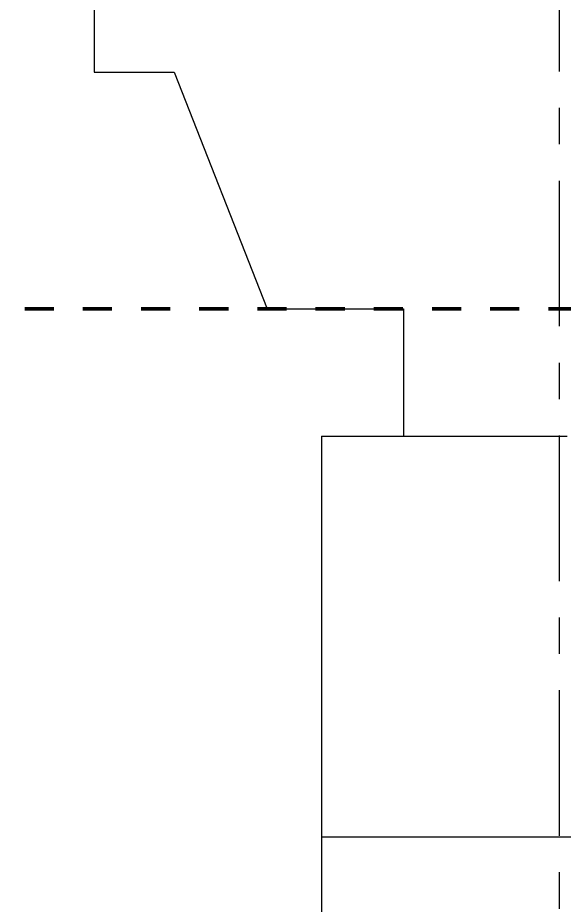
# Model space of a CAD drawing. Header units: inches. Extents: x -4266 to -1814, y 9706 to 12441.
# Drawn here: x -2829.186 to -2827.311, y 10819.445 to 10822.489 of the extents above; entities that cross this region are included whole.
import ezdxf

# ---------------------------------------------------------------- set-up
doc = ezdxf.new("R2010")
doc.units = ezdxf.units.IN
doc.header["$MEASUREMENT"] = 0
doc.linetypes.add('Dash 1_16_', pattern=[0.125, 0.0625, -0.0625])
doc.linetypes.add('Grid Line 1_2_', pattern=[0.875, 0.5, -0.125, 0.125, -0.125])
for name, color, linetype, lineweight in [('0-1', 7, 'Continuous', 5), ('0-3', 7, 'Continuous', 9), ('A-ANNO-DIMS', 211, 'Continuous', 9), ('A-ANNO-DIMS-96', 211, 'Continuous', 9), ('A-GLAZ-2', 50, 'Continuous', 20), ('C-PROP-LINE-2', 91, 'Dash 1_16_', 50), ('S-GRID-1', 1, 'Grid Line 1_2_', 9)]:
    doc.layers.add(name, color=color, linetype=linetype, lineweight=lineweight)
doc.styles.add('Century Gothic', font='ufonts.com_century-gothic.ttf', dxfattribs={"height": 9})
doc.dimstyles.new('OD__1_16__Tol__', dxfattribs={"dimscale": 12, "dimtxt": 9.397514, "dimasz": 1, "dimexe": 0.75, "dimexo": 0.5, "dimgap": 0.125, "dimtad": 1, "dimdec": 4, "dimrnd": 0.0625, "dimzin": 3, "dimdsep": 46, "dimlunit": 4, "dimtxsty": 'Century Gothic', "dimblk1": 'OBLIQUE', "dimblk2": 'OBLIQUE', "dimsah": 1, "dimcen": 0.09, "dimdle": 0.75, "dimazin": 0, "dimtfac": 1, "dimtdec": 4, "dimtix": 1, "dimtmove": 0, "dimatfit": 3, "dimfxl": 1, "dimtvp": 1, "dimtfill": 1, "dimfrac": 2, "dimtolj": 1, "dimtzin": 0, "dimarcsym": 2})

# ---------------------------------------------------------------- blocks, each defined once
blk = doc.blocks.new('Window-Double_Hung-Andersen-400_Series-Tilt_Wash - 1st Floor-2636178-FLOOR PLAN - 1ST FLOOR')
at = {"layer": 'A-GLAZ-2'}
for p, q in [((-18.1992, 4.9375), (-18.1992, 4.125)), ((-18.1992, 4.125), (-17.9245, 4.125)), ((-17.9245, 4.125), (-17.6055, 3.3125)), ((-17.6055, 3.3125), (-17.1367, 3.3125)), ((-17.1367, 3.3125), (-17.1367, 2.875)), ((-17.418, 2.875), (-16.5742, 2.875)), ((-17.418, 2.875), (-17.418, -0.4375)), ((-17.418, 1.5), (-15.8555, 1.5))]:
    blk.add_line(p, q, dxfattribs=at)
blk = doc.blocks.new('CTR - 1st Phase - Shell_rvt-1-FLOOR PLAN - 1ST FLOOR')
at = {"layer": 'S-GRID-1'}
blk.add_line((-2827.3237, 9836.1797), (-2827.3237, 12376.7905), dxfattribs=at)
at = {"layer": '0-3'}
blk.add_blockref('Window-Double_Hung-Andersen-400_Series-Tilt_Wash - 1st Floor-2636178-FLOOR PLAN - 1ST FLOOR', (-2810.7237, 10818.1769), dxfattribs=at)
blk = doc.blocks.new('Family - ___-1870574-FLOOR PLAN - 1ST FLOOR')
at = {"layer": 'C-PROP-LINE-2'}
blk.add_line((-2099.262, 10821.4894), (-3402.0487, 10821.4894), dxfattribs=at)
blk = doc.blocks.new('DIMBLOCK3-FLOOR PLAN - 1ST FLOOR')
at = {"layer": 'A-ANNO-DIMS-96'}
for p, q in [((-2916.3237, 10819.4894), (-2916.3237, 10888.9851)), ((-2714.7237, 10819.4894), (-2714.7237, 10888.9851)), ((-2916.3237, 10879.9851), (-2714.7237, 10879.9851)), ((-2916.3237, 10879.9851), (-2916.3237, 10819.4894)), ((-2714.7237, 10879.9851), (-2714.7237, 10819.4894))]:
    blk.add_line(p, q, dxfattribs=at)
at = {"layer": 'A-ANNO-DIMS-96', "lineweight": 50}
for p, q in [((-2916.3237, 10879.9851), (-2910.3237, 10885.9851)), ((-2714.7237, 10879.9851), (-2708.7237, 10885.9851)), ((-2916.3237, 10879.9851), (-2922.3237, 10873.9851)), ((-2714.7237, 10879.9851), (-2720.7237, 10873.9851))]:
    blk.add_line(p, q, dxfattribs=at)
at = {"layer": 'A-ANNO-DIMS-96', "color": 0, "char_height": 9, "attachment_point": 1, "line_spacing_factor": 0.984502, "style": 'Century Gothic', "bg_fill": 3, "box_fill_scale": 1.25, "bg_fill_color": 256, "bg_fill_true_color": 13158600, "bg_fill_transparency": 0}
for s, insert, width in [('16\' - 9 5/8"', (-2846.2521, 10893.021), 73.748113), ('201.6', (-2831.2608, 10875.2535), 37.769058)]:
    blk.add_mtext(s, dxfattribs=dict(at, insert=insert, width=width))
blk = doc.blocks.new('_Oblique')
at = {"color": 0, "linetype": 'ByBlock', "lineweight": -2}
blk.add_line((-0.5, -0.5), (0.5, 0.5), dxfattribs=at)

msp = doc.modelspace()

# ---------------------------------------------------------------- block references
at = {"layer": '0-1'}
msp.add_blockref('CTR - 1st Phase - Shell_rvt-1-FLOOR PLAN - 1ST FLOOR', (0, 0), dxfattribs=at)
at = {"layer": 'C-PROP-LINE-2'}
msp.add_blockref('Family - ___-1870574-FLOOR PLAN - 1ST FLOOR', (0, 0), dxfattribs=at)

# ---------------------------------------------------------------- next in the draw order: dimensions: what is measured, and where the dimension line sits
at = {"layer": 'A-ANNO-DIMS'}
dim = msp.add_linear_dim(base=(-2714.72374, 10879.98515), p1=(-2916.32374, 10813.4894), p2=(-2714.72374, 10813.4894), dimstyle='OD__1_16__Tol__', override={"dimpost": '<>\\X', "dimfxl": 201.6}, dxfattribs=at)
dim.commit()
dim.dimension.update_dxf_attribs({"geometry": 'DIMBLOCK3-FLOOR PLAN - 1ST FLOOR', "text_midpoint": (-2815.52374, 10879.98515)})

doc.saveas('drawing.dxf')
